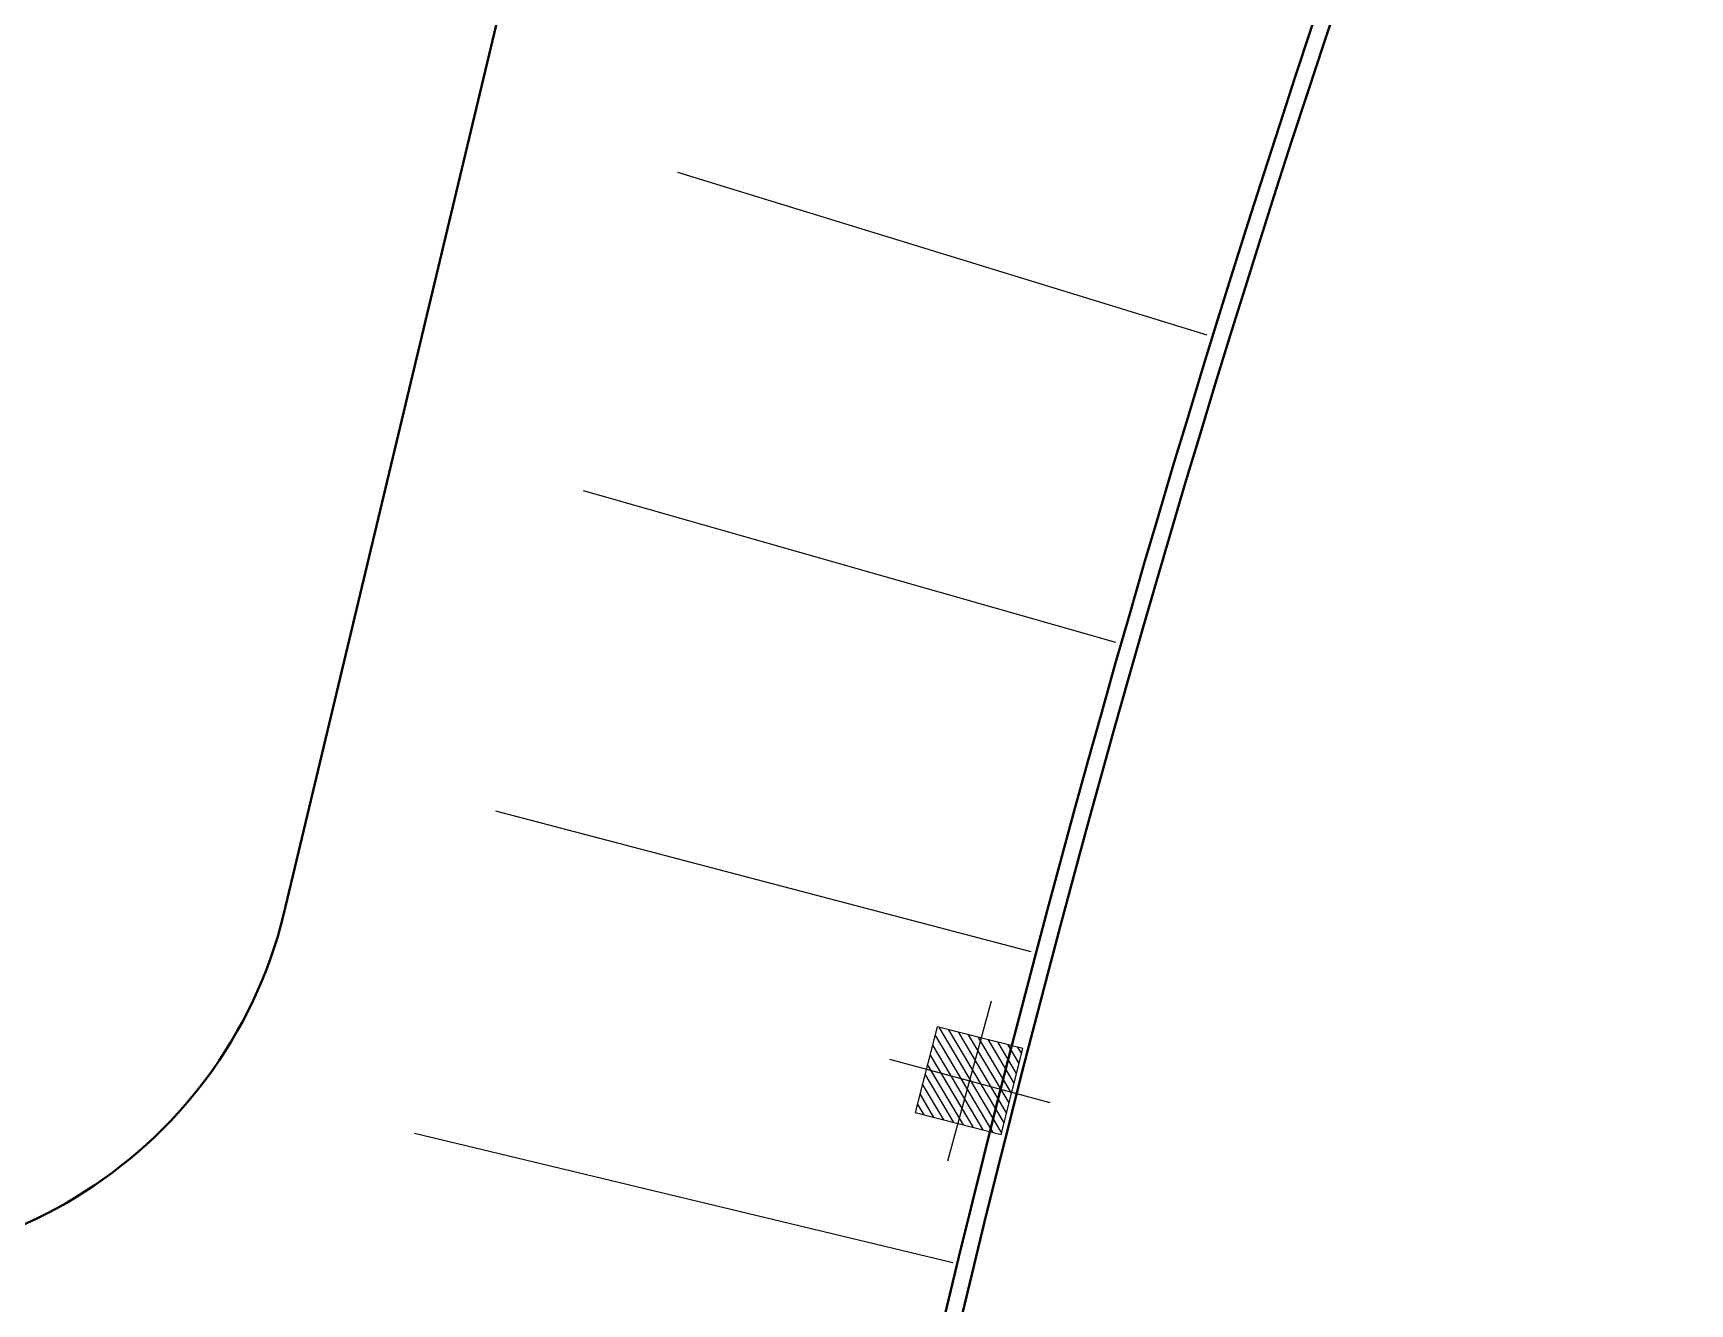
# Model space of a CAD drawing. Header units: millimetres. Extents: x -4 to 161, y -89 to 328.
# Drawn here: x 34.28 to 49.24, y 17.66 to 29.14 of the extents above; entities that cross this region are included whole.
import ezdxf

# ---------------------------------------------------------------- set-up
doc = ezdxf.new("R2010")
doc.units = ezdxf.units.MM
for name, color, linetype in [('ESTRUCTURA', 150, 'Continuous'), ('Grama Zoysa', 84, 'Continuous'), ('PISO', 8, 'Continuous')]:
    doc.layers.add(name, color=color, linetype=linetype)
doc.layers.add('PARED', color=20, linetype='Continuous', lineweight=40)

# ---------------------------------------------------------------- blocks, each defined once
blk = doc.blocks.new('columna macroestructura')
at = {"layer": 'ESTRUCTURA'}
h = blk.add_hatch(dxfattribs=at)
h.set_pattern_fill('ANSI31', color=256, scale=0.52)
h.set_pattern_definition([(45, (0, 0), (-0.0459619408, 0.0459619408), [])])
h.paths.add_polyline_path([(1323.84, 258.769), (1324.64, 258.769), (1324.64, 259.569), (1323.84, 259.569)])
blk.add_lwpolyline([(1323.84, 258.769), (1324.64, 258.769), (1324.64, 259.569), (1323.84, 259.569)], close=True, dxfattribs=at)
blk = doc.blocks.new('columna2')
at = {"layer": 'ESTRUCTURA'}
for p, q in [((3857.871, 3573.126), (3857.871, 3571.626)), ((3857.121, 3572.376), (3858.621, 3572.376))]:
    blk.add_line(p, q, dxfattribs=at)
at = {"layer": 'ESTRUCTURA', "rotation": 0.9624720657598389}
blk.add_blockref('columna macroestructura', (2538.171, 3291.006), dxfattribs=at)

msp = doc.modelspace()

# ---------------------------------------------------------------- hatches: boundary and pattern name
at = {"layer": 'Grama Zoysa'}
h = msp.add_hatch(dxfattribs=at)
h.set_pattern_fill('AR-CONC', color=256, scale=0.011)
h.set_pattern_definition([(50, (1343.0807, -3656.0261), (2.00403136, -0.17532994), [0.20955, -2.30505]), (355, (1343.0807, -3656.026), (-0.3876776, 2.1016253), [0.16764, -1.8440464]), (100.451445, (1343.2477, -3656.0407), (1.6163537, 1.9262953), [0.1780901, -1.9589927]), (46.1842, (1343.0807, -3655.4673), (2.9818694, -0.4624656), [0.314325, -3.457575]), (96.63556, (1343.329, -3655.5058), (2.6114455, 2.7216874), [0.2671353, -2.9384917]), (351.18415, (1343.0807, -3655.4673), (2.6114455, 2.7216874), [0.2514596, -2.766057]), (21, (1343.36, -3655.607), (1.6677583, -1.1249172), [0.20955, -2.30505]), (326, (1343.36, -3655.607), (0.6798223, 2.0260676), [0.16764, -1.84404]), (71.451445, (1343.499, -3655.7007), (2.3475806, 0.9011505), [0.1780901, -1.9589893]), (37.5, (1343.08065, -3656.0261), (0.03397464, 0.93010543), [0, -1.821688, 0, -1.87198, 0, -1.851025]), (7.5, (1343.0807, -3656.0261), (0.7350163, 1.10198632), [0, -1.067308, 0, -1.779778, 0, -0.705485]), (327.5, (1342.4576, -3656.0261), (1.49149655, -0.06301618), [0, -0.6985, 0, -2.17932, 0, -2.89179]), (317.5, (1342.1782, -3656.0261), (1.629421, 0.2796914), [0, -0.90805, 0, -1.447292, 0, -2.05359])])
edge = h.paths.add_edge_path()
edge.add_line((30.55, 56.53), (20.575, 25.557))
edge.add_arc((42.306, 18.558), 22.83, 162.1488, 211.9678)
edge.add_arc((177.945, -14.507), 156.42, 145.37034, 172.2926, ccw=False)
edge.add_arc((-104.864, 216.98), 209.955, 310.16322, 317.22004, ccw=False)

# ---------------------------------------------------------------- linework, layer by layer
msp.add_lwpolyline([(30.55, 56.53), (20.575, 25.557, 0.220866), (22.938, 6.471, -0.118014), (49.236, 74.382, -0.030801), (30.55, 56.53, 0.458747)], format="xyb", dxfattribs=at)
at = {"layer": 'PARED'}
for points in [[(39.335, -3.204), (0.018, 0.002, -0.176206), (-1.966, 31.694), (7.257, 60.373, 0.103624), (60.276, 118.117, 0.10531), (86.145, 193.692, 0.111613), (77.576, 278.723), (85.655, 303.673, -0.173551), (105.38, 327.807), (140.463, 307.394, 0.073888), (124.717, 268.027, 0.140254), (128.137, 188.572), (95.156, 97.236, 0.214927), (39.335, -3.204, 2.062782)], [(15.817, 56.417), (6.979, 29.25, 0.385753), (8.244, 26.603), (31.519, 18.14, 0.413506), (36.543, 21.19), (42.117, 44.52, 0.324685), (40.328, 48.244), (21.06, 58.596, 0.474912), (15.817, 56.417, 7.268123)]]:
    msp.add_lwpolyline(points, format="xyb", dxfattribs=at)
msp.add_lwpolyline([(39.198, -3.042), (0.12, 0.144, -0.175697), (-1.823, 31.65), (7.384, 60.28, 0.103558), (60.405, 118.04, 0.10531), (86.294, 193.674, 0.111548), (77.734, 278.724), (85.797, 303.625, -0.173043), (105.381, 327.633), (140.257, 307.34, 0.073627), (124.571, 268.062, 0.140162), (127.978, 188.574), (95.03, 97.329, 0.214563)], format="xyb", close=True, dxfattribs=at)
at = {"layer": 'PISO'}
for p, q in [((40.097, 27.887), (44.876, 26.417)), ((39.245, 25.01), (44.053, 23.64)), ((38.453, 22.117), (43.289, 20.847)), ((37.721, 19.207), (42.583, 18.038))]:
    msp.add_line(p, q, dxfattribs=at)
for radius, start, end in [(155.22, 138.50526, 172.56443), (156.42, 145.37034, 172.2926)]:
    msp.add_arc((177.945, -14.507), radius, start, end, dxfattribs=at)

# ---------------------------------------------------------------- block references
at = {"rotation": 74.76463614298586}
msp.add_blockref('columna2', (2475.77, -4641.371), dxfattribs=at)
msp.add_blockref('columna2', (2475.77, -4641.371), dxfattribs=at)

doc.saveas('drawing.dxf')
